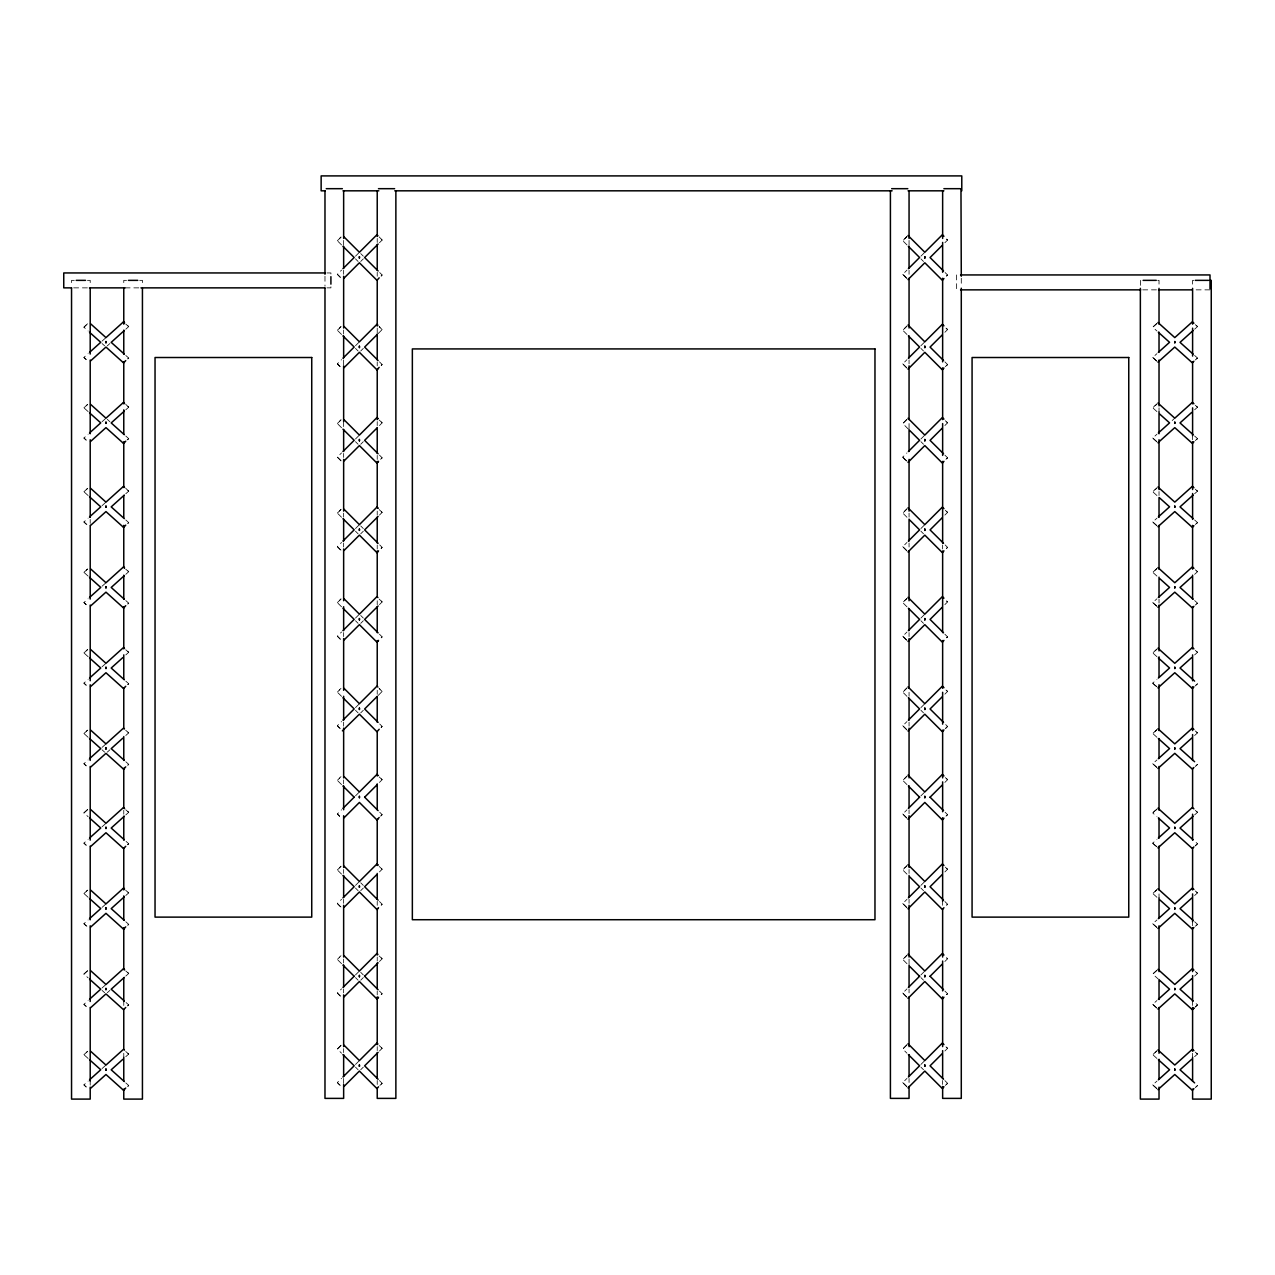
<?xml version="1.0" encoding="UTF-8"?>
<svg xmlns="http://www.w3.org/2000/svg" width="1275" height="1275" viewBox="0 0 1275 1275"><rect width="100%" height="100%" fill="white"/><g stroke="black" fill="none" stroke-linecap="round" stroke-linejoin="round"><path stroke-width="0.75" stroke-dasharray="5 3.75" d="M341.557 244.943L337.349 240.736L340.983 236.943M341.557 334.48L337.349 330.273L340.983 326.48M379.456 361.845L382.149 364.538L381.145 365.702M341.557 427.747L337.349 423.539L340.983 419.746M341.557 517.283L337.349 513.076L340.983 509.283M379.456 455.111L382.149 457.805L381.145 458.968M341.557 606.82L337.349 602.629L340.983 598.836M379.456 634.201L382.149 636.878L381.145 638.042M341.557 696.357L337.349 692.166L339.628 689.711M341.557 784.603L337.349 780.412L339.628 777.957M341.557 874.14L337.349 869.948L340.983 866.155M906.971 244.943L902.764 240.704L906.987 236.369M341.557 963.677L337.349 959.485L339.628 957.031M379.456 901.521L382.149 904.214L381.145 905.362M906.971 334.48L902.764 330.241L906.987 325.906M379.456 991.058L382.149 993.751L381.145 994.898M944.871 361.845L947.564 364.538L945.97 366.323M908.374 429.149L902.764 423.539L906.987 419.172M379.456 1080.594L382.149 1083.288L380.54 1085.057M944.871 455.111L947.564 457.805L946.56 458.968M906.971 517.283L902.764 513.044L906.987 508.709M906.971 606.82L902.764 602.629L905.043 600.174M906.971 696.357L902.764 692.118L906.987 687.799M944.871 634.201L947.564 636.878L946.56 638.042M906.971 784.603L902.764 780.364L906.987 776.029M906.971 874.14L902.764 869.948L905.043 867.494M944.871 901.521L947.564 904.214L946.56 905.362M906.971 963.677L902.764 959.438L906.987 955.118M944.871 991.058L947.564 993.751L946.56 994.898M944.871 1080.594L947.564 1083.288L945.97 1085.057M88.118 411.586L83.911 407.809L87.529 404.382M125.795 355.438L128.711 358.052L127.707 359.104M125.795 436.018L128.711 438.648L127.707 439.684M88.118 495.529L83.911 491.752L87.529 488.325M125.795 519.961L128.711 522.575L127.707 523.627M88.118 576.109L83.911 572.332L87.529 568.921M88.118 656.689L83.911 652.912L87.529 649.501M125.795 600.541L128.711 603.171L127.707 604.207M88.118 737.285L83.911 733.492L87.529 730.081M125.795 681.121L128.711 683.751L127.707 684.787M125.795 761.717L128.711 764.331L127.707 765.383M88.118 897.281L83.911 893.504L87.529 890.093M125.795 921.713L128.711 924.343L127.707 925.379M88.118 1058.457L83.911 1054.664L87.529 1051.253M125.795 1082.889L128.711 1085.503L127.707 1086.555M1156.935 411.586L1152.727 407.809L1155.007 405.593M1194.611 355.438L1197.528 358.052L1195.265 360.267M1194.611 436.018L1197.528 438.648L1195.265 440.847M1156.935 495.529L1152.727 491.752L1155.007 489.536M1156.935 576.109L1152.727 572.284L1156.951 568.395M1194.611 519.961L1197.528 522.575L1195.265 524.79M1156.935 656.689L1152.727 652.88L1156.951 648.975M1194.611 600.541L1197.528 603.171L1195.265 605.37M1156.935 737.285L1152.727 733.46L1156.951 729.571M1156.935 897.281L1152.727 893.456L1156.951 889.567M1194.611 921.713L1197.528 924.343L1195.265 926.543M1156.935 1058.457L1152.727 1054.632L1156.951 1050.743M381.145 276.165L382.149 275.002L379.456 272.308M381.145 548.505L382.149 547.342L379.456 544.664M381.145 727.579L382.149 726.431L379.456 723.738M381.145 815.825L382.149 814.661L379.456 811.984M946.56 276.165L947.564 275.002L944.871 272.308M946.56 548.505L947.564 547.342L944.871 544.664M946.56 815.825L947.564 814.661L944.871 811.984M906.987 236.624L902.955 240.608M906.987 326.161L902.764 330.273M906.987 419.443L902.764 423.539M906.987 508.98L902.955 512.948M906.987 598.517L905.728 599.808M906.987 688.054L902.955 692.022M945.97 728.2L947.564 726.431L944.871 723.738M906.987 776.3L902.955 780.268M906.987 865.837L905.728 867.128M906.987 955.373L902.955 959.342M906.987 1044.91L902.764 1049.022L906.971 1053.214M340.983 237.246L337.349 240.736M340.983 326.782L337.349 330.273M340.983 420.049L337.349 423.539M340.983 509.586L337.349 513.076M340.983 599.123L337.349 602.629M340.983 866.442L337.349 869.948M340.983 1045.532L337.349 1049.022L341.557 1053.214M340.313 277.456L337.349 274.316L341.557 270.109M355.486 256.195L359.407 252.275M360.713 261.471L363.327 258.857M379.456 242.744L382.149 240.051L379.886 237.596M339.628 366.308L337.349 363.853L341.557 359.646M355.486 345.732L359.407 341.812M360.713 351.007L363.327 348.394M378.117 333.62L382.149 329.588L379.185 326.448M340.983 460.912L337.349 457.119L341.557 452.912M355.486 438.998L359.407 435.094M360.713 444.274L363.327 441.66M379.456 425.547L382.149 422.822L379.185 419.714M340.313 549.796L337.349 546.656L341.557 542.465M355.486 528.551L359.407 524.631M360.713 533.811L363.327 531.197M379.456 515.084L382.149 512.391L379.185 509.251M340.313 639.333L337.349 636.193L341.557 632.002M355.486 618.088L359.407 614.168M360.713 623.347L363.327 620.734M379.456 604.621L382.149 601.928L379.185 598.788M339.628 728.184L337.349 725.73L341.557 721.538M355.486 707.625L359.407 703.704M360.713 712.884L363.327 710.271M378.117 695.512L382.149 691.464L379.185 688.325M339.628 816.43L337.349 813.976L341.557 809.784M355.486 795.871L359.407 791.95M379.456 782.404L382.149 779.71L379.185 776.571M906.987 278.683L902.764 274.364L906.971 270.109M920.901 256.195L924.821 252.275M944.871 242.744L947.564 240.051L946.56 238.887M340.313 906.653L337.349 903.513L341.557 899.321M355.486 885.408L359.407 881.487M360.713 890.667L363.327 888.053M379.456 871.941L382.149 869.247L379.185 866.108M906.987 368.22L902.764 363.901L906.971 359.646M920.901 345.732L924.821 341.812M944.871 332.281L947.564 329.588L946.56 328.424M340.313 996.189L337.349 993.05L341.557 988.858M355.486 974.945L359.407 971.024M360.713 980.204L363.327 977.59M379.456 961.477L382.149 958.784L379.185 955.66M905.043 459.574L902.764 457.119L906.971 452.912M920.901 438.998L924.821 435.094M944.871 425.547L947.564 422.854L945.97 421.085M339.628 1085.041L337.349 1082.587L341.557 1078.395M355.486 1064.482L359.407 1060.561M360.713 1069.741L363.327 1067.127M379.456 1051.014L382.149 1048.337L379.185 1045.197M906.987 551.023L902.764 546.704L906.971 542.465M920.901 528.551L924.821 524.631M944.871 515.084L947.564 512.391L945.301 509.952M906.987 640.56L902.764 636.241L906.971 632.002M920.901 618.088L924.821 614.168M944.871 604.621L947.564 601.928L946.56 600.78M906.987 730.097L902.764 725.778L906.971 721.538M920.901 707.625L924.821 703.704M944.871 694.158L947.564 691.464L946.56 690.317M906.987 818.343L902.764 814.024L906.971 809.784M920.901 795.871L924.821 791.95M944.871 782.404L947.564 779.71L945.97 777.941M906.987 907.88L902.764 903.561L906.971 899.321M920.901 885.408L924.821 881.487M944.871 871.941L947.564 869.247L945.301 866.809M906.987 997.417L902.764 993.097L906.971 988.858M920.901 974.945L924.821 971.024M944.871 961.477L947.564 958.784L946.56 957.637M906.987 1086.953L902.764 1082.634L906.971 1078.395M920.901 1064.482L924.821 1060.561M944.871 1051.014L947.564 1048.337L946.56 1047.173M340.983 688.373L337.349 692.166M340.983 776.618L337.349 780.412M340.983 955.692L337.349 959.485M945.301 366.674L947.564 364.586M340.983 1045.229L337.349 1049.022M379.886 1085.408L382.149 1083.32M945.301 728.551L947.564 726.431M945.301 1085.408L947.564 1083.32M380.54 459.287L382.149 457.852M380.54 816.143L382.149 814.661M945.97 459.287L947.564 457.852M906.987 598.262L902.764 602.629M945.97 816.143L947.564 814.661M906.987 865.582L902.764 869.948M906.987 1044.655L902.764 1049.022M127.707 844.799L128.711 843.747L125.795 841.133M127.707 1005.959L128.711 1004.923L125.795 1002.293M381.145 275.91L382.149 275.002M381.145 365.447L382.149 364.586M381.145 548.25L382.149 547.342M381.145 637.787L382.149 636.926M381.145 727.324L382.149 726.431M946.56 275.91L947.564 275.002M381.145 905.107L382.149 904.246M381.145 994.643L382.149 993.783M946.56 548.25L947.564 547.342M946.56 637.787L947.564 636.926M946.56 905.107L947.564 904.246M946.56 994.643L947.564 993.783M1156.951 323.515L1152.727 327.213L1156.935 331.006M1156.951 404.095L1155.692 405.259M1156.951 488.038L1155.692 489.202M1156.951 568.634L1152.727 572.332M1156.951 649.214L1152.727 652.912M1156.951 729.794L1152.727 733.492M1156.951 809.211L1155.692 810.374M1156.951 889.807L1152.727 893.504M1156.951 970.387L1152.727 974.084L1158.337 979.12M1156.951 1050.967L1152.727 1054.664M86.174 325.013L83.911 327.213L88.118 331.006M87.529 404.653L83.911 407.809M87.529 488.596L83.911 491.752M87.529 569.192L83.911 572.332M87.529 649.772L83.911 652.912M87.529 730.352L83.911 733.492M87.529 809.768L83.911 812.924L88.118 816.701M87.529 890.364L83.911 893.504M87.529 970.944L83.911 974.084L88.118 977.861M87.529 1051.524L83.911 1054.664M1195.265 685.95L1197.528 683.783L1195.265 685.663M1195.265 766.546L1197.528 764.378L1195.265 766.243M1155.007 810.709L1152.727 812.924L1156.935 816.701M1195.265 845.962L1197.528 843.747L1194.611 841.133M1195.265 1007.122L1197.528 1004.923L1194.611 1002.293M1195.265 1087.718L1197.528 1085.551L1195.265 1087.416M86.174 359.646L83.911 357.43L88.118 353.653M102.048 341.126L105.968 337.604M107.275 345.876L109.889 343.517M125.795 329.221L128.711 326.591L125.747 323.77M86.174 440.226L83.911 438.026L88.118 434.233M102.048 421.722L105.968 418.184M125.795 409.801L128.711 407.187L126.432 404.972M86.174 524.168L83.911 521.969L88.118 518.176M102.048 505.665L105.968 502.127M125.795 493.744L128.711 491.13L126.432 488.915M86.174 604.748L83.911 602.549L88.118 598.772M102.048 586.245L105.968 582.723M125.795 574.34L128.711 571.71L125.747 568.889M86.174 685.344L83.911 683.129L88.118 679.352M102.048 666.825L105.968 663.303M125.795 654.92L128.711 652.29L125.747 649.469M86.174 765.924L83.911 763.709L88.118 759.932M102.048 747.405L105.968 743.883M107.275 752.154L109.889 749.796M125.795 735.5L128.711 732.87L125.747 730.049M86.174 845.341L83.911 843.142L88.118 839.348M102.048 826.837L105.968 823.299M125.795 814.916L128.711 812.303L125.747 809.466M86.174 925.921L83.911 923.722L88.118 919.944M102.048 907.418L105.968 903.895M125.795 895.512L128.711 892.883L125.747 890.062M86.174 1006.517L83.911 1004.302L88.118 1000.524M102.048 987.997L105.968 984.475M107.275 992.747L109.889 990.388M125.795 976.092L128.711 973.462L125.747 970.642M86.174 1087.097L83.911 1084.882L88.118 1081.104M102.048 1068.578L105.968 1065.055M125.795 1056.672L128.711 1054.043L125.747 1051.222M1156.951 361.367L1152.727 357.478L1156.935 353.653M1194.611 329.221L1197.528 326.591L1195.265 324.392M1156.951 441.947L1152.727 438.058L1156.935 434.233M1172.171 420.543L1174.785 418.184M1194.611 409.801L1197.528 407.187L1195.265 404.972M1156.951 525.89L1152.727 522.001L1156.935 518.176M1194.611 493.744L1197.528 491.13L1195.265 488.915M1156.951 606.47L1152.727 602.581L1156.935 598.772M1194.611 574.34L1197.528 571.71L1195.265 569.511M1155.007 685.344L1152.727 683.129L1156.935 679.352M1194.611 654.92L1197.528 652.29L1195.265 650.091M1156.951 767.646L1152.727 763.757L1156.935 759.932M1194.611 735.5L1197.528 732.87L1195.265 730.671M1155.007 845.341L1152.727 843.142L1156.935 839.348M1194.611 814.916L1197.528 812.303L1195.265 810.087M1156.951 927.642L1152.727 923.753L1156.935 919.944M1194.611 895.512L1197.528 892.883L1195.265 890.683M1156.951 1008.238L1152.727 1004.349L1156.935 1000.524M1194.611 976.092L1197.528 973.462L1195.265 971.263M1156.951 1088.818L1152.727 1084.929L1156.935 1081.104M1194.611 1056.672L1197.528 1054.043L1195.265 1051.843M87.529 323.802L83.911 327.213M87.529 809.498L83.911 812.924M87.529 970.673L83.911 974.084M1195.265 359.98L1197.528 358.1M1195.265 440.56L1197.528 438.68M1195.265 524.503L1197.528 522.623M1195.265 605.083L1197.528 603.202M1195.265 845.676L1197.528 843.747M1195.265 926.256L1197.528 924.375M1195.265 1006.836L1197.528 1004.923M127.102 439.971L128.711 438.68M1156.951 323.292L1152.727 327.213M1156.951 403.872L1152.727 407.809M1156.951 487.815L1152.727 491.752M1156.951 808.988L1152.727 812.924M1156.951 970.148L1152.727 974.084M127.707 358.865L128.711 358.1M127.707 523.387L128.711 522.623M127.707 603.983L128.711 603.202M127.707 684.563L128.711 683.783M127.707 765.143L128.711 764.378M127.707 844.56L128.711 843.747M127.707 925.156L128.711 924.375M127.707 1005.736L128.711 1004.923M127.707 1086.316L128.711 1085.551M326.958 272.946L330.91 272.946L330.91 275.129M74.285 280.357L71.543 280.357L71.543 284.341M87.465 280.357L90.206 280.357L90.206 284.341M126.512 280.357L123.771 280.357L123.771 284.341M139.692 280.357L142.433 280.357L142.433 284.341M1140.679 280.357L1140.36 286.333M1157.764 280.357L1159.023 280.357L1159.023 286.333M1193.846 280.357L1192.603 280.357L1192.603 286.333M73.647 287.863L87.497 287.863M125.093 287.863L140.935 287.863M326.958 287.863L330.91 287.863L330.91 285.68M1142.703 289.855L1156.553 289.855M1196.141 289.855L1210.007 289.855M1197.528 326.591L1195.265 324.679M1152.727 357.43L1156.951 361.144M1197.528 407.187L1195.265 405.259M1152.727 438.026L1156.951 441.724M1197.528 491.13L1195.265 489.202M1152.727 521.969L1156.951 525.667M1197.528 571.71L1195.265 569.798M1152.727 602.549L1156.951 606.247M1197.528 652.29L1195.265 650.377M1152.727 683.129L1156.951 687.066M1197.528 732.87L1195.265 730.957M1152.727 763.709L1156.951 767.407M1197.528 812.303L1195.265 810.374M1152.727 843.142L1156.951 847.062M1197.528 892.883L1195.265 890.97M1152.727 923.722L1156.951 927.419M1197.528 973.462L1195.265 971.55M1152.727 1004.302L1156.951 1007.999M1197.528 1054.043L1195.265 1052.13M128.711 326.591L125.747 324.057M1152.727 1084.882L1156.951 1088.579M83.911 357.43L86.174 359.359M128.711 407.187L125.747 404.35M83.911 438.026L86.174 439.939M128.711 491.13L125.747 488.293M83.911 521.969L86.875 524.503M128.711 571.71L125.747 569.176M83.911 602.549L86.174 604.462M128.711 652.29L125.747 649.756M83.911 683.129L86.174 685.042M128.711 732.87L125.747 730.336M83.911 763.709L86.174 765.637M128.711 812.303L125.747 809.768M83.911 843.142L86.174 845.054M128.711 892.883L125.747 890.348M83.911 923.722L86.875 926.256M128.711 973.462L125.747 970.928M83.911 1004.302L86.174 1006.214M128.711 1054.043L125.747 1051.508M83.911 1084.882L86.174 1086.81M947.564 240.051L946.56 239.142M902.764 274.316L906.987 278.428M947.389 329.444L945.97 328.105M902.764 363.853L906.987 367.965M947.564 422.854L945.301 420.734M902.764 457.119L906.987 461.486M947.564 512.391L945.301 510.271M902.764 546.656L906.987 550.768M947.389 601.8L946.56 601.035M902.764 636.193L906.987 640.305M382.149 240.051L379.185 236.911M947.564 691.464L945.97 689.998M337.349 274.316L340.313 277.137M902.764 725.73L906.987 729.842M382.149 329.588L379.185 326.767M947.564 779.71L945.301 777.591M337.349 363.853L340.313 366.674M902.764 813.976L906.987 818.088M382.149 422.854L379.185 420.033M947.389 869.12L945.301 867.128M337.349 457.119L340.983 460.61M902.764 903.513L906.987 907.625M382.149 512.391L379.185 509.586M947.564 958.784L946.56 957.892M337.349 546.656L340.983 550.147M902.764 993.05L906.987 997.162M382.149 601.928L379.185 599.123M947.389 1048.193L945.97 1046.855M337.349 636.193L340.313 639.014M902.764 1082.587L906.987 1086.698M382.149 691.464L379.185 688.659M337.349 725.73L340.313 728.551M382.149 779.71L379.185 776.905M337.349 813.976L339.628 816.112M382.149 869.247L379.185 866.442M337.349 903.513L340.983 907.019M382.149 958.784L379.185 955.979M337.349 993.05L340.313 995.871M382.149 1048.337L379.185 1045.516M337.349 1082.587L340.313 1085.408M102.048 343.517L104.662 345.876M107.275 419.363L109.889 421.722M102.048 749.796L104.662 752.154M102.048 990.388L104.662 992.747M1155.692 685.663L1156.951 686.827M1155.692 845.676L1156.951 846.839M920.901 258.857L923.514 261.471M920.901 348.394L923.514 351.007M920.901 441.66L923.514 444.274M920.901 531.197L923.514 533.811M920.901 620.734L923.514 623.347M920.901 710.271L923.514 712.884M360.713 253.582L363.327 256.195M355.486 258.857L358.1 261.471M920.901 888.053L923.514 890.667M355.486 348.394L358.1 351.007M920.901 977.59L923.514 980.204M355.486 441.66L358.1 444.274M920.901 1067.127L923.514 1069.741M360.713 525.938L363.327 528.551M355.486 531.197L358.1 533.811M360.713 615.474L363.327 618.088M355.486 620.734L358.1 623.347M355.486 710.271L358.1 712.884M360.713 882.794L363.327 885.408M355.486 888.053L358.1 890.667M360.713 972.331L363.327 974.945M355.486 977.59L358.1 980.204M355.486 1067.127L358.1 1069.741M905.728 459.94L906.987 461.231M1192.603 435.747L1192.603 439.732M1192.603 921.809L1192.603 925.793M1192.603 1001.481L1192.603 1005.465M1192.603 1053.277L1192.603 1057.262M1159.023 407.857L1159.023 411.841M1159.023 491.528L1159.023 495.513M1159.023 599.091L1159.023 603.075M1159.023 893.918L1159.023 897.903M961.286 278.253L961.286 286.222M956.633 274.938L956.633 289.855M942.639 544.999L942.639 548.983M942.639 901.313L942.639 905.298M942.639 1080.467L942.639 1084.451M909.059 240.433L909.059 246.41M909.059 270.3L909.059 274.268M909.059 359.869L909.059 363.853M909.059 423.571L909.059 429.547M909.059 513.14L909.059 517.124M909.059 543.007L909.059 546.991M909.059 632.575L909.059 636.56M909.059 692.293L909.059 696.278M909.059 722.16L909.059 726.144M909.059 809.752L909.059 813.721M909.059 869.47L909.059 873.439M909.059 899.321L909.059 903.306M909.059 959.039L909.059 965.016M909.059 988.906L909.059 992.874M909.059 1078.475L909.059 1082.459M377.225 238.441L377.225 242.425M377.225 272.276L377.225 276.261M377.225 328.026L377.225 333.986M377.225 361.861L377.225 365.845M377.225 421.579L377.225 425.563M377.225 455.414L377.225 459.398M377.225 511.148L377.225 515.132M377.225 544.999L377.225 548.983M377.225 600.732L377.225 604.717M377.225 690.317L377.225 694.285M377.225 901.313L377.225 905.298M377.225 957.047L377.225 961.031M377.225 990.898L377.225 994.867M377.225 1046.632L377.225 1050.616M377.225 1080.467L377.225 1084.451M343.644 240.433L343.644 246.41M343.644 270.3L343.644 274.268M343.644 330.018L343.644 333.986M343.644 359.869L343.644 365.845M343.644 421.579L343.644 427.555M343.644 453.422L343.644 457.406M343.644 513.14L343.644 517.124M343.644 543.007L343.644 546.991M343.644 632.575L343.644 636.56M343.644 722.16L343.644 726.144M343.644 779.886L343.644 783.87M343.644 869.47L343.644 873.439M343.644 899.321L343.644 903.306M343.644 959.039L343.644 963.023M343.644 988.906L343.644 992.874M343.644 1048.624L343.644 1052.592M343.644 1078.475L343.644 1084.451M324.982 276.261L324.982 286.222M123.771 810.247L123.771 814.231M123.771 1001.481L123.771 1005.465M123.771 1053.277L123.771 1057.262M90.206 519.403L90.206 523.387M90.206 1081.168L90.206 1085.152"/><path stroke-width="1.5" d="M377.448 279.831L379.185 277.822M377.926 368.905L376.922 369.814L379.185 367.359M377.926 462.172L376.922 463.08L378.532 461.311M377.926 551.708L376.922 552.617L378.532 550.848M377.926 641.245L376.922 642.154L378.532 640.385M377.448 731.244L379.185 729.236M377.926 819.028L376.922 819.937L379.185 817.482M377.926 908.581L376.922 909.473L378.532 907.704M942.863 279.831L943.946 278.492M942.863 369.368L943.946 368.029M377.448 1088.101L378.532 1086.778M942.863 462.634L943.946 461.311M942.863 552.171L943.946 550.848M942.863 641.707L943.946 640.385M942.863 731.244L943.946 729.922M942.863 819.49L943.946 818.168M942.863 909.027L943.946 907.704M942.863 1088.101L943.946 1086.778M124.488 361.988L123.484 362.801L125.747 360.586M124.488 526.511L123.484 527.324L125.747 525.125M124.488 607.091L123.484 607.904L125.747 605.705M124.488 687.687L123.484 688.484L125.747 686.285M124.488 768.267L123.484 769.08L125.747 766.865M124.488 847.684L123.484 848.497L125.747 846.297M123.994 1009.258L125.747 1007.457M1192.826 362.403L1193.91 361.207M1192.826 526.926L1193.91 525.73M1192.826 607.506L1193.91 606.31M1192.826 688.086L1193.91 686.89M1192.826 768.682L1193.91 767.47M1192.826 848.098L1193.91 846.903M1193.91 1008.334L1192.3 1009.657L1193.91 1008.063M378.532 997.241L376.922 999.01L377.926 998.118M943.946 997.241L942.863 998.564M342.959 268.706L354.179 257.502L342.959 246.346M377.926 235.684L376.922 234.775L359.407 252.275L343.979 236.879M343.979 278.189L359.407 262.777L376.922 280.277M378.117 244.083L364.634 257.55L378.117 270.969M342.959 358.243L354.179 347.039L342.959 335.883M377.926 325.221L376.922 324.328L359.407 341.812L343.979 326.416M343.979 367.726L359.407 352.314L376.922 369.814M376.762 334.974L364.634 347.087L378.117 360.506M342.959 451.525L354.179 440.305L342.959 429.149M377.926 418.487L376.922 417.594L359.407 435.094L343.979 419.682M343.979 460.992L359.407 445.581L376.922 463.08M376.762 428.241L364.634 440.353L378.117 453.773M342.959 541.062L354.179 529.858L342.959 518.686M377.926 508.024L376.922 507.131L359.407 524.631L343.979 509.219M343.979 550.529L359.407 535.117L376.922 552.617M378.117 516.439L364.634 529.89L378.117 543.309M342.959 630.599L354.179 619.395L342.959 608.223M377.926 597.561L376.922 596.668L359.407 614.168L343.979 598.756M343.979 640.066L359.407 624.654L376.922 642.154M378.117 605.976L364.634 619.427L378.117 632.846M342.959 720.136L354.179 708.932L342.959 697.76M377.926 687.097L376.922 686.205L359.407 703.704L343.979 688.293M342.401 730.862L359.407 714.191L376.922 731.691M376.762 696.851L364.634 708.964L378.117 722.383M342.959 808.382L354.179 797.178M377.926 775.343L376.922 774.451L359.407 791.95L343.979 776.539M343.979 817.849L359.407 802.437L376.922 819.937M364.634 797.21L376.762 785.097M908.374 268.706L919.594 257.502L908.374 246.346M943.946 236.258L942.337 234.775L924.821 252.275L908.007 235.477M908.007 279.592L924.821 262.777L942.337 280.277M942.177 245.438L930.049 257.55L943.532 270.969M342.959 897.919L354.179 886.715L342.959 875.543M377.926 864.88L376.922 863.988L359.407 881.487L343.979 866.076M343.979 907.386L359.407 891.974L376.922 909.473M376.762 874.634L364.634 886.747L378.117 900.166M908.374 358.243L919.594 347.039L908.374 335.883M943.946 325.794L942.337 324.328L924.821 341.812L908.007 325.013M908.007 369.128L924.821 352.314L942.337 369.814M942.177 334.974L930.049 347.087L943.532 360.506M342.959 987.456L354.179 976.252M377.926 954.417L376.922 953.525L359.407 971.024L343.979 955.613M343.979 996.923L359.407 981.511L376.922 999.01M364.634 976.283L378.117 962.832M908.374 451.525L919.594 440.305L909.776 430.552M943.946 419.061L942.337 417.594L924.821 435.094L908.007 418.28M908.007 462.395L924.821 445.581L942.337 463.08M942.177 428.241L930.049 440.353L943.532 453.773M342.959 1076.993L354.179 1065.788L342.959 1054.616M377.926 1043.97L376.922 1043.062L359.407 1060.561L343.979 1045.149M343.979 1086.459L359.407 1071.048L376.922 1088.547M378.117 1052.369L364.634 1065.82L378.117 1079.24M908.374 541.062L919.594 529.858L909.776 520.088M943.946 508.598L942.337 507.131L924.821 524.631L908.007 507.817M908.007 551.932L924.821 535.117L942.337 552.617M942.177 517.778L930.049 529.89L943.532 543.309M908.374 630.599L919.594 619.395L908.374 608.223M943.946 598.134L942.337 596.668L924.821 614.168L908.007 597.353M908.007 641.468L924.821 624.654L942.337 642.154M942.177 607.314L930.049 619.427L943.532 632.846M908.374 720.136L919.594 708.932L908.374 697.76M943.946 687.671L942.337 686.205L924.821 703.704L908.007 686.89M908.007 731.005L924.821 714.191L942.337 731.691M942.177 696.851L930.049 708.964L943.532 722.383M908.374 808.382L919.594 797.178M943.946 775.917L942.337 774.451L924.821 791.95L908.007 775.136M908.007 819.251L924.821 802.437L942.337 819.937M930.049 797.21L942.177 785.097M908.374 897.919L919.594 886.715L909.776 876.945M943.946 865.454L942.337 863.988L924.821 881.487L908.007 864.673M908.007 908.788L924.821 891.974L942.337 909.473M942.177 874.634L930.049 886.747L943.532 900.166M908.374 987.456L919.594 976.252M943.946 955.007L942.337 953.525L924.821 971.024L908.007 954.21M908.007 998.325L924.821 981.511L942.337 999.01M930.049 976.283L942.177 964.171M908.374 1076.993L919.594 1065.788L908.374 1054.616M943.946 1044.544L942.337 1043.062L924.821 1060.561L908.007 1043.747M908.007 1087.862L924.821 1071.048L942.337 1088.547M942.177 1053.708L930.049 1065.82L943.532 1079.24M1193.91 441.787L1192.826 442.983M1193.91 927.483L1192.826 928.678M1193.91 1088.643L1192.826 1089.854M125.747 441.182L123.484 443.381L124.488 442.568M125.747 926.877L123.484 929.077L124.488 928.264M125.747 1088.037L123.484 1090.253L124.488 1089.44M89.521 352.394L100.741 342.306L89.521 332.265M124.488 322.671L123.484 321.858L105.968 337.604L90.541 323.738M90.541 360.921L105.968 347.055L123.484 362.801M124.328 330.528L111.196 342.353L124.328 354.115M89.521 432.974L100.741 422.886L89.521 412.845M124.488 403.251L123.484 402.438L105.968 418.184L90.541 404.318M90.541 441.501L105.968 427.635L123.484 443.381M124.328 411.124L111.196 422.933L124.328 434.711M89.521 516.917L100.741 506.828L89.521 496.788M124.488 487.193L123.484 486.381L105.968 502.127L90.541 488.261M90.541 525.443L105.968 511.578L123.484 527.324M124.328 495.067L111.196 506.876L124.328 518.638M89.521 597.497L100.741 587.424L89.521 577.368M124.488 567.773L123.484 566.961L105.968 582.723L90.541 568.841M90.541 606.023L105.968 592.158L123.484 607.904M124.328 575.647L111.196 587.456L124.328 599.234M89.521 678.093L100.741 668.004L89.521 657.948M124.488 648.369L123.484 647.557L105.968 663.303L90.541 649.437M90.541 686.619L105.968 672.738L123.484 688.484M122.878 657.549L111.196 668.036L124.328 679.814M89.521 758.673L100.741 748.584L89.521 738.544M124.488 728.949L123.484 728.137L105.968 743.883L90.541 730.017M90.541 767.199L105.968 753.334L123.484 769.08M122.878 738.129L111.196 748.632L124.328 760.394M89.521 838.089L100.741 828.001L89.521 817.96M124.488 808.366L123.484 807.553L105.968 823.299L90.541 809.434M90.541 846.616L105.968 832.75L123.484 848.497M124.328 816.239L111.196 828.049L124.328 839.811M89.521 918.669L100.741 908.597L89.521 898.54M124.488 888.946L123.484 888.133L105.968 903.895L90.541 890.014M90.541 927.196L105.968 913.33L123.484 929.077M124.328 896.819L111.196 908.629L124.328 920.407M89.521 999.265L100.741 989.177L89.521 979.12M124.488 969.542L123.484 968.729L105.968 984.475L90.541 970.61M90.541 1007.792L105.968 993.91L123.484 1009.657M124.328 977.399L111.196 989.209L124.328 1000.987M89.521 1079.845L100.741 1069.757L89.521 1059.716M124.488 1050.122L123.484 1049.309L105.968 1065.055L90.541 1051.19M90.541 1088.372L105.968 1074.506L123.484 1090.253M122.878 1059.302L111.196 1069.805L124.328 1081.567M1158.337 352.394L1169.558 342.306L1158.337 332.265M1193.91 323.181L1192.3 321.858L1174.785 337.604L1157.955 322.479M1157.955 362.18L1174.785 347.055L1192.3 362.801M1193.145 330.528L1180.013 342.353L1193.145 354.115M1158.337 432.974L1169.558 422.886L1159.74 414.104M1193.91 403.777L1192.3 402.438L1174.785 418.184L1157.955 403.059M1157.955 442.76L1174.785 427.635L1192.3 443.381M1191.695 412.431L1180.013 422.933L1193.145 434.711M1158.337 516.917L1169.558 506.828L1159.74 498.047M1193.91 487.703L1192.3 486.381L1174.785 502.127L1157.955 487.002M1157.955 526.702L1174.785 511.578L1192.3 527.324M1193.145 495.067L1180.013 506.876L1193.145 518.638M1158.337 597.497L1169.558 587.424L1159.74 578.627M1193.91 568.299L1192.3 566.961L1174.785 582.723L1157.955 567.582M1157.955 607.283L1174.785 592.158L1192.3 607.904M1191.695 576.953L1180.013 587.456L1193.145 599.234M1158.337 678.093L1169.558 668.004L1158.337 657.948M1193.91 648.879L1192.3 647.557L1174.785 663.303L1157.955 648.178M1157.955 687.878L1174.785 672.738L1192.3 688.484M1191.695 657.549L1180.013 668.036L1194.611 681.121M1158.337 758.673L1169.558 748.584L1158.337 738.544M1193.91 729.459L1192.3 728.137L1174.785 743.883L1157.955 728.758M1157.955 768.458L1174.785 753.334L1192.3 769.08M1191.695 738.129L1180.013 748.632L1194.611 761.717M1158.337 838.089L1169.558 828.001L1158.337 817.96M1193.91 808.876L1192.3 807.553L1174.785 823.299L1157.955 808.175M1157.955 847.875L1174.785 832.75L1192.3 848.497M1193.145 816.239L1180.013 828.049L1193.145 839.811M1158.337 918.669L1169.558 908.597L1159.74 899.799M1193.91 889.472L1192.3 888.133L1174.785 903.895L1157.955 888.755M1157.955 928.455L1174.785 913.33L1192.3 929.077M1191.695 898.126L1180.013 908.629L1193.145 920.407M1158.337 999.265L1169.558 989.177L1159.74 980.395M1193.91 970.052L1192.3 968.729L1174.785 984.475L1157.955 969.351M1157.955 1009.051L1174.785 993.91L1192.3 1009.657M1191.695 978.722L1180.013 989.209L1193.145 1000.987M1158.337 1079.845L1169.558 1069.757L1158.337 1059.716M1193.91 1050.632L1192.3 1049.309L1174.785 1065.055L1157.955 1049.931M1157.955 1089.631L1174.785 1074.506L1192.3 1090.253M1191.695 1059.302L1180.013 1069.805L1194.611 1082.889M326.241 188.684L342.385 188.684M378.468 188.684L394.628 188.684M891.655 188.684L907.816 188.684M943.883 188.684L960.043 188.684M960.968 188.684L961.286 276.261M325.125 190.82L321.141 190.82L321.141 175.902L961.78 175.902L961.78 190.82M343.023 190.82L378.834 190.82M394.756 190.82L892.133 190.82M908.055 190.82L943.867 190.82M324.966 272.946L63.75 272.946L63.75 287.863L71.671 287.863M960.585 274.938L1210.007 274.938L1210.007 288.851M76.213 280.357L85.537 280.357M128.44 280.357L137.764 280.357M1143.101 280.357L1156.282 280.357M1195.328 280.357L1208.525 280.357M1210.007 280.357L1211.25 280.357L1211.25 1099.098L1192.603 1099.098L1192.603 1089.137M89.473 287.863L125.093 287.863M140.935 287.863L324.966 287.863M960.585 289.855L1140.711 289.855M1158.529 289.855L1192.189 289.855M124.488 322.894L123.484 321.89M124.488 403.49L123.484 402.486M124.488 487.432L123.484 486.381M124.488 568.012L123.484 567.008M124.488 808.605L123.484 807.601M124.488 889.185L123.484 888.181M124.488 969.765L123.484 968.761M930.049 797.178L943.532 810.629M908.374 786.006L919.594 797.21M930.049 976.252L943.532 989.703M909.776 966.482L919.594 976.283M364.634 797.178L378.117 810.629M342.959 786.006L354.179 797.21M364.634 976.252L378.117 989.703M342.959 965.079L354.179 976.283M377.926 418.742L376.922 417.626M377.926 508.279L376.922 507.163M377.926 775.598L376.922 774.451M377.926 865.151L376.922 864.02M1192.603 288.325L1192.603 324.185M1192.603 328.169L1192.603 356.06M1192.603 362.036L1192.603 403.872M1192.603 407.857L1192.603 435.747M1192.603 441.724L1192.603 489.536M1192.603 493.521L1192.603 519.403M1192.603 525.38L1192.603 569.208M1192.603 575.184L1192.603 599.091M1192.603 607.059L1192.603 648.895M1192.603 654.872L1192.603 680.77M1192.603 686.747L1192.603 730.575M1192.603 734.559L1192.603 760.442M1192.603 768.411L1192.603 808.254M1192.603 814.231L1192.603 840.129M1192.603 848.098L1192.603 889.934M1192.603 893.918L1192.603 921.809M1192.603 927.786L1192.603 971.614M1192.603 975.598L1192.603 1001.481M1192.603 1007.457L1192.603 1051.285M1192.603 1057.262L1192.603 1081.168M1159.023 288.325L1159.023 324.185M1159.023 332.153L1159.023 352.075M1159.023 360.044L1159.023 405.864M1159.023 411.841L1159.023 433.755M1159.023 439.732L1159.023 489.536M1159.023 497.505L1159.023 517.411M1159.023 525.38L1159.023 569.208M1159.023 577.177L1159.023 597.098M1159.023 605.067L1159.023 650.887M1159.023 656.864L1159.023 676.786M1159.023 684.755L1159.023 730.575M1159.023 738.528L1159.023 758.45M1159.023 766.418L1159.023 810.247M1159.023 818.215L1159.023 838.137M1159.023 846.106L1159.023 889.934M1159.023 897.903L1159.023 917.825M1159.023 925.793L1159.023 971.614M1159.023 979.567L1159.023 999.488M1159.023 1007.457L1159.023 1053.277M1159.023 1059.254L1159.023 1079.176M1159.023 1087.145L1159.023 1099.098L1140.36 1099.098L1140.36 288.325M961.286 288.214L961.286 1098.381L942.639 1098.381L942.639 1086.443M942.639 190.676L942.639 238.441M942.639 242.425L942.639 272.276M942.639 278.253L942.639 361.861M942.639 367.838L942.639 419.587M942.639 423.571L942.639 455.414M942.639 461.391L942.639 543.007M942.639 550.975L942.639 632.575M942.639 640.544L942.639 688.325M942.639 692.293L942.639 724.152M942.639 730.129L942.639 777.893M942.639 781.878L942.639 811.729M942.639 817.705L942.639 901.313M942.639 909.282L942.639 957.047M942.639 961.031L942.639 990.898M942.639 996.859L942.639 1046.632M942.639 1050.616L942.639 1078.475M909.059 190.676L909.059 238.441M909.059 246.41L909.059 268.308M909.059 278.253L909.059 328.026M909.059 335.978L909.059 357.877M909.059 365.845L909.059 419.587M909.059 429.547L909.059 451.43M909.059 459.398L909.059 511.148M909.059 519.116L909.059 541.014M909.059 550.975L909.059 600.732M909.059 608.701L909.059 630.599M909.059 638.552L909.059 688.325M909.059 698.27L909.059 720.168M909.059 728.137L909.059 777.893M909.059 785.862L909.059 807.76M909.059 815.713L909.059 867.478M909.059 875.431L909.059 897.329M909.059 905.298L909.059 957.047M909.059 965.016L909.059 986.914M909.059 996.859L909.059 1046.632M909.059 1054.584L909.059 1076.483M909.059 1086.443L909.059 1098.381L890.412 1098.381L890.412 190.676M395.872 190.676L395.872 1098.381L377.225 1098.381L377.225 1088.436M377.225 190.676L377.225 236.449M377.225 244.418L377.225 270.3M377.225 280.245L377.225 326.033M377.225 333.986L377.225 359.869M377.225 369.83L377.225 419.587M377.225 427.555L377.225 453.422M377.225 461.391L377.225 507.179M377.225 517.124L377.225 543.007M377.225 550.975L377.225 596.748M377.225 606.709L377.225 632.575M377.225 640.544L377.225 686.332M377.225 696.278L377.225 722.16M377.225 732.105L377.225 775.901M377.225 783.87L377.225 809.752M377.225 819.698L377.225 865.486M377.225 873.439L377.225 899.321M377.225 909.282L377.225 955.055M377.225 963.023L377.225 988.906M377.225 996.859L377.225 1044.639M377.225 1052.592L377.225 1078.475M343.644 190.676L343.644 238.441M343.644 246.41L343.644 268.308M343.644 276.261L343.644 328.026M343.644 335.978L343.644 357.877M343.644 365.845L343.644 421.579M343.644 429.547L343.644 451.43M343.644 459.398L343.644 511.148M343.644 519.116L343.644 541.014M343.644 548.983L343.644 600.732M343.644 606.709L343.644 630.599M343.644 638.552L343.644 690.317M343.644 696.278L343.644 720.168M343.644 728.137L343.644 777.893M343.644 785.862L343.644 809.752M343.644 815.713L343.644 867.478M343.644 875.431L343.644 897.329M343.644 905.298L343.644 957.047M343.644 965.016L343.644 986.914M343.644 994.867L343.644 1046.632M343.644 1054.584L343.644 1076.483M343.644 1084.451L343.644 1098.381L324.982 1098.381L324.982 288.214M330.91 276.675L330.91 284.134M324.982 190.676L324.982 274.268M142.433 288.325L142.433 1099.098L123.771 1099.098L123.771 1089.137M123.771 288.325L123.771 324.185M123.771 330.161L123.771 354.067M123.771 362.036L123.771 403.872M123.771 409.849L123.771 433.755M123.771 441.724L123.771 487.544M123.771 495.513L123.771 517.411M123.771 525.38L123.771 567.216M123.771 575.184L123.771 599.091M123.771 607.059L123.771 648.895M123.771 654.872L123.771 678.778M123.771 688.739L123.771 728.583M123.771 736.552L123.771 760.442M123.771 768.411L123.771 808.254M123.771 816.223L123.771 840.129M123.771 848.098L123.771 889.934M123.771 895.911L123.771 919.817M123.771 927.786L123.771 969.622M123.771 977.59L123.771 1001.481M123.771 1009.449L123.771 1049.293M123.771 1057.262L123.771 1081.168M90.206 288.325L90.206 354.067M90.206 360.044L90.206 433.755M90.206 439.732L90.206 517.411M90.206 525.38L90.206 599.091M90.206 605.067L90.206 680.77M90.206 684.755L90.206 760.442M90.206 766.418L90.206 840.129M90.206 846.106L90.206 919.817M90.206 925.793L90.206 1001.481M90.206 1007.457L90.206 1081.168M90.206 1087.145L90.206 1099.098L71.543 1099.098L71.543 288.325M359.407 256.673L359.407 258.06L359.407 256.673M359.407 346.21L359.407 347.597L359.407 346.21M359.407 439.493L359.407 440.863L359.407 439.493M359.407 529.029L359.407 530.4L359.407 529.029M359.407 618.566L359.407 619.937L359.407 618.566M359.407 708.103L359.407 709.474L359.407 708.103M359.407 796.349L359.407 797.72L359.407 796.349M924.821 256.673L924.821 258.06L924.821 256.673M359.407 885.886L359.407 887.257L359.407 885.886M924.821 346.21L924.821 347.597L924.821 346.21M359.407 975.423L359.407 976.793L359.407 975.423M924.821 439.493L924.821 440.863L924.821 439.493M359.407 1064.96L359.407 1066.33L359.407 1064.96M924.821 529.029L924.821 530.4L924.821 529.029M924.821 618.566L924.821 619.937L924.821 618.566M924.821 708.103L924.821 709.474L924.821 708.103M924.821 796.349L924.821 797.72L924.821 796.349M924.821 885.886L924.821 887.257L924.821 885.886M924.821 975.423L924.821 976.793L924.821 975.423M924.821 1064.96L924.821 1066.33L924.821 1064.96M105.968 341.557L105.968 342.8L105.968 341.557M105.968 422.152L105.968 423.38L105.968 422.152M105.968 506.095L105.968 507.322L105.968 506.095M105.968 586.675L105.968 587.918L105.968 586.675M105.968 667.255L105.968 668.498L105.968 667.255M105.968 747.835L105.968 749.078L105.968 747.835M105.968 827.268L105.968 828.495L105.968 827.268M105.968 907.848L105.968 909.091L105.968 907.848M105.968 988.428L105.968 989.671L105.968 988.428M105.968 1069.008L105.968 1070.251L105.968 1069.008M1174.785 341.557L1174.785 342.8L1174.785 341.557M1174.785 422.152L1174.785 423.38L1174.785 422.152M1174.785 506.095L1174.785 507.322L1174.785 506.095M1174.785 586.675L1174.785 587.918L1174.785 586.675M1174.785 667.255L1174.785 668.498L1174.785 667.255M1174.785 747.835L1174.785 749.078L1174.785 747.835M1174.785 827.268L1174.785 828.495L1174.785 827.268M1174.785 907.848L1174.785 909.091L1174.785 907.848M1174.785 988.428L1174.785 989.671L1174.785 988.428M1174.785 1069.008L1174.785 1070.251L1174.785 1069.008M874.969 348.92L412.351 348.92L412.351 919.721L874.969 919.721L874.969 348.92M311.738 357.51L155.04 357.51L155.04 917.123L311.738 917.123L311.738 357.51M1128.757 357.51L972.076 357.51L972.076 917.123L1128.757 917.123L1128.757 357.51"/></g></svg>
